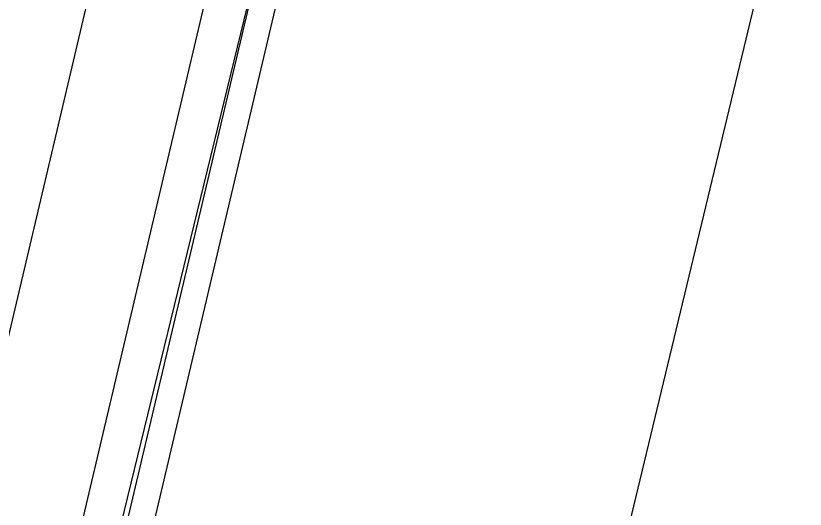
# Model space of a CAD drawing. Header units: feet. Extents: x -84 to 198, y -22 to 181.
# Drawn here: x 120.9134 to 121.3867, y 90.2681 to 90.5638 of the extents above; entities that cross this region are included whole.
import ezdxf

# ---------------------------------------------------------------- set-up
doc = ezdxf.new("R2010")
doc.units = ezdxf.units.FT
doc.layers.add('A-LINEA', color=7, linetype='CONTINUOUS')

msp = doc.modelspace()

# ---------------------------------------------------------------- linework, layer by layer
at = {"layer": 'A-LINEA'}
msp.add_line((120.5867, 89.0044), (120.9733, 90.6444), dxfattribs=at)
msp.add_line((120.5867, 89.0044), (120.9733, 90.6444), dxfattribs=at)
for points in [[(121.3867, 90.6978), (120.96, 88.9244), (120.5867, 87.3378)], [(121.3867, 90.6978), (120.96, 88.9244), (120.5867, 87.3378)], [(120.6533, 88.9911), (121.0533, 90.6844), (121.0667, 90.6844), (121.08, 90.6844), (120.6667, 88.9911)], [(120.6533, 88.9911), (121.0533, 90.6844), (121.0667, 90.6844), (121.08, 90.6844), (120.6667, 88.9911)], [(120.6933, 88.9778), (121.0933, 90.6711), (121.0933, 90.6844), (121.08, 90.6844), (120.68, 88.9911)], [(120.6933, 88.9778), (121.0933, 90.6711), (121.0933, 90.6844), (121.08, 90.6844), (120.68, 88.9911)]]:
    msp.add_lwpolyline(points, dxfattribs=at)

doc.saveas('drawing.dxf')
